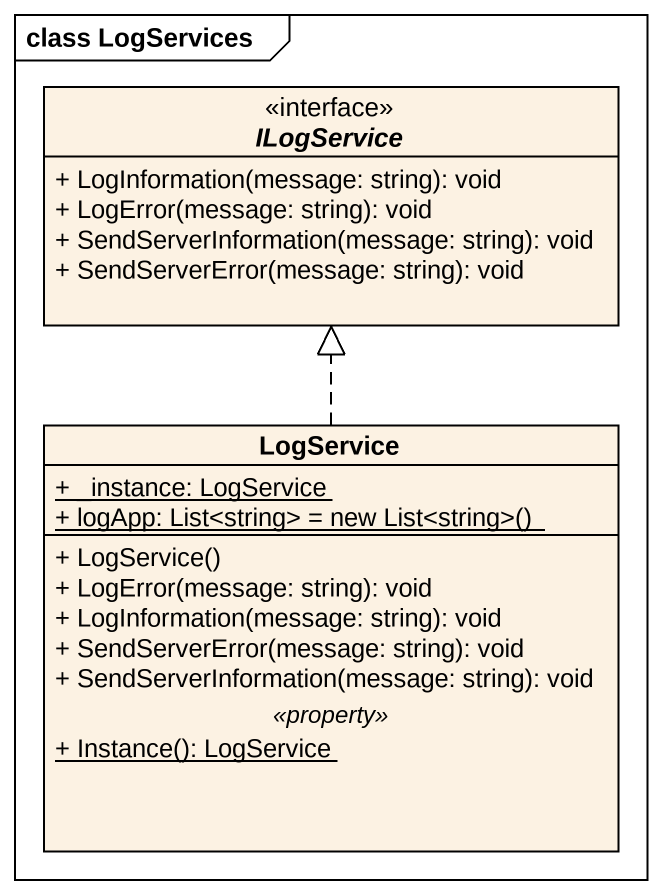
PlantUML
@startuml
mainframe class LogServices
hide circle
hide empty members
skinparam classAttributeIconSize 0
interface ILogService {
  + LogInformation(message: string): void
  + LogError(message: string): void
  + SendServerInformation(message: string): void
  + SendServerError(message: string): void
}
class LogService {
  {static} + _instance: LogService
  {static} {field} + logApp: List<string> = new List<string>()
  --
  + LogService()
  + LogError(message: string): void
  + LogInformation(message: string): void
  + SendServerError(message: string): void
  + SendServerInformation(message: string): void
  .. <<property>> ..
  {static} + Instance(): LogService
}
LogService .up.|> ILogService
@enduml
